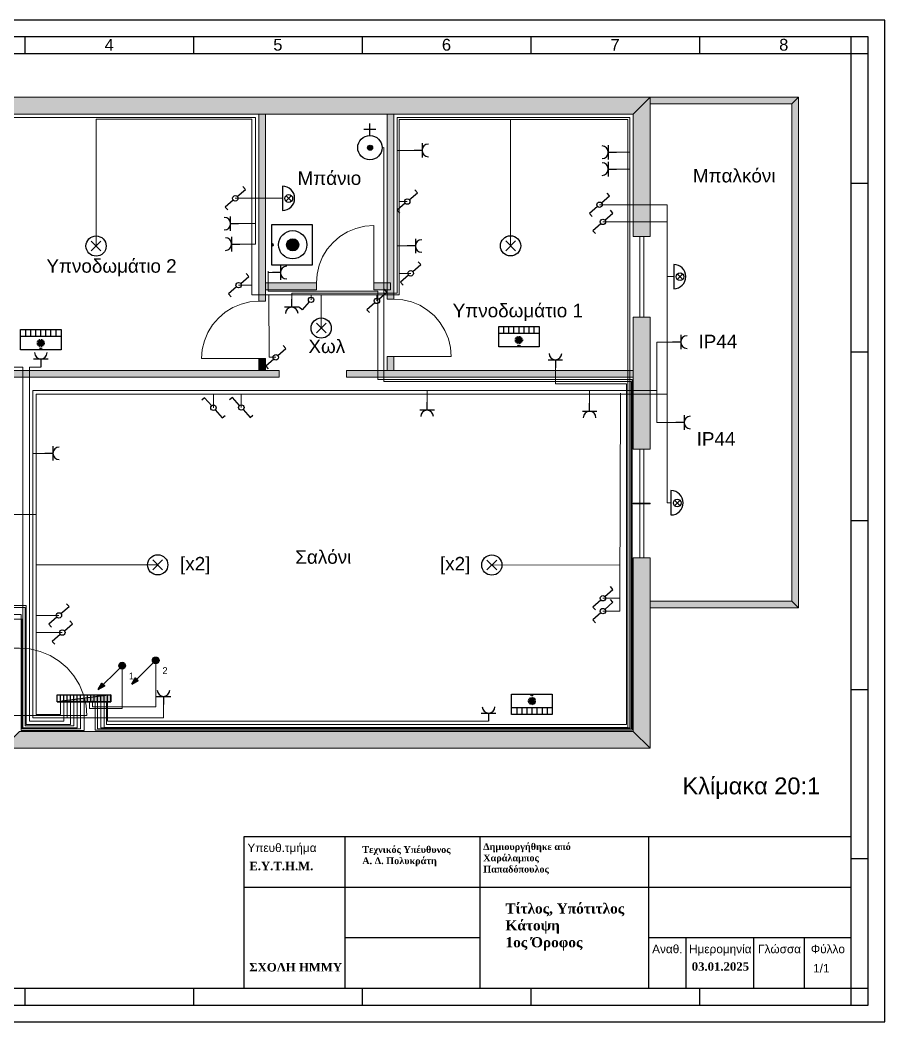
# Paper-space layout 'Κάτοψη-1ος Όροφος' of a CAD drawing. Header units: millimetres. Extents: x 0 to 420, y -1 to 296.
# Drawn here: x 164 to 420.5, y -0.8 to 296.2 of the extents above; entities that cross this region are included whole.
import ezdxf
from ezdxf.enums import TextEntityAlignment as Align

# ---------------------------------------------------------------- set-up
doc = ezdxf.new("R2010")
doc.units = ezdxf.units.MM
for name, color, linetype in [('__TS__CableLine', 7, 'Continuous'), ('__TS__Door', 7, 'Continuous'), ('__TS__eSymbol', 7, 'Continuous'), ('__TS__Room', 7, 'Continuous'), ('__TS__Text', 7, 'Continuous'), ('__TS__Wall', 7, 'Continuous')]:
    doc.layers.add(name, color=color, linetype=linetype)
doc.layers.add('NoPrint', color=7, linetype='Continuous', plot=False)
doc.styles.add('BlockTitle', font='timesbd.ttf', dxfattribs={"height": 2.5})
doc.styles.get("Standard").update_dxf_attribs({"font": 'arial.ttf'})

psp = doc.layouts.new('Κάτοψη-1ος Όροφος')

# ---------------------------------------------------------------- hatches: boundary and pattern name
at = {"layer": '__TS__eSymbol', "true_color": 0x7f00ff, "transparency": 33554687}
h = psp.add_hatch(color=190, dxfattribs=at)
edge = h.paths.add_edge_path()
edge.add_arc((267.78, 258.29), 0.753, 360, 540)
edge.add_arc((267.78, 258.29), 0.753, 180, 360)
at = {"layer": '__TS__eSymbol', "linetype": 'Continuous', "true_color": 0xf8e38c, "transparency": 33554687}
h = psp.add_hatch(color=41, dxfattribs=at)
edge = h.paths.add_edge_path()
edge.add_arc((244.86, 229.54), 1.8, 270, 450)
edge.add_arc((244.86, 229.54), 1.8, 90, 270)
at = {"layer": '__TS__eSymbol', "linetype": 'Continuous', "transparency": 33554687}
h = psp.add_hatch(color=7, dxfattribs=at)
edge = h.paths.add_edge_path()
edge.add_arc((204.23, 106.35), 0.793, 0, 180)
edge.add_arc((204.23, 106.35), 0.793, 180, 360)
h = psp.add_hatch(color=7, dxfattribs=at)
edge = h.paths.add_edge_path()
edge.add_arc((194.27, 104.77), 0.793, 0, 180)
edge.add_arc((194.27, 104.77), 0.793, 180, 360)
for points in [[(197.15, 99.29), (199.08, 100.33), (198.22, 101.21)], [(187.19, 97.71), (189.12, 98.75), (188.26, 99.63)]]:
    psp.add_hatch(color=7, dxfattribs=at).paths.add_polyline_path(points)
at = {"layer": '__TS__eSymbol', "transparency": 33554687}
psp.add_hatch(color=7, dxfattribs=at).paths.add_polyline_path([(174.98, 94.09), (190.98, 94.09), (190.98, 96.09)])
at = {"layer": '__TS__Wall', "lineweight": 0, "true_color": 0xd3d3d3, "transparency": 33554687}
for points in [[(350.83, 273.3), (345.83, 268.3), (50.08, 268.3), (48.08, 273.3)], [(350.83, 273.3), (345.83, 268.3), (345.83, 231.99), (350.83, 231.99)], [(394.83, 273.3), (392.83, 271.3), (350.83, 271.3), (350.83, 273.3)], [(394.83, 121.9), (392.83, 123.9), (392.83, 271.3), (394.83, 273.3)], [(236.83, 268.3), (234.83, 268.3), (234.83, 212.79), (236.83, 212.79)], [(272.83, 213.45), (274.83, 213.45), (274.83, 268.3), (272.83, 268.3)], [(236.83, 218.22), (236.83, 216.22), (251.86, 216.22), (251.86, 218.22)], [(268.86, 218.22), (268.86, 216.22), (273.83, 216.22), (273.83, 218.22)], [(350.83, 208.12), (345.83, 208.12), (345.83, 168.92), (350.83, 168.92)], [(272.83, 192.3), (274.83, 192.3), (274.83, 196.45), (272.83, 196.45)], [(236.83, 195.79), (234.83, 195.79), (234.83, 192.3), (236.83, 192.3)], [(148.83, 190.3), (148.83, 192.3), (240.83, 192.3), (240.83, 190.3)], [(260.83, 190.3), (260.83, 192.3), (345.83, 192.3), (345.83, 190.3)], [(350.83, 152.92), (345.83, 152.92), (345.83, 152.73), (350.83, 152.73)], [(350.83, 136.73), (345.83, 136.73), (345.83, 85.3), (350.83, 80.3)], [(350.83, 121.9), (350.83, 123.9), (392.83, 123.9), (394.83, 121.9)], [(158.83, 80.3), (163.83, 85.3), (345.83, 85.3), (350.83, 80.3)]]:
    psp.add_hatch(color=254, dxfattribs=at).paths.add_polyline_path(points)

# ---------------------------------------------------------------- linework, layer by layer
for p, q in [((415.45, 291.16), (15.45, 291.16)), ((165.45, 291.16), (165.45, 286.16)), ((215.45, 291.16), (215.45, 286.16)), ((265.45, 291.16), (265.45, 286.16)), ((315.45, 291.16), (315.45, 286.16)), ((365.45, 291.16), (365.45, 286.16)), ((410.45, 4.16), (410.45, 291.16)), ((415.45, 4.16), (415.45, 291.16)), ((415.45, 286.16), (15.45, 286.16)), ((415.45, 247.66), (410.45, 247.66)), ((415.45, 197.66), (410.45, 197.66)), ((415.45, 147.66), (410.45, 147.66)), ((415.45, 97.66), (410.45, 97.66)), ((230.45, 54.16), (410.45, 54.16)), ((230.45, 9.16), (230.45, 54.16)), ((260.45, 9.16), (260.45, 54.16)), ((300.45, 9.16), (300.45, 54.16)), ((350.45, 9.16), (350.45, 54.16)), ((410.45, 47.66), (415.45, 47.66)), ((230.45, 39.16), (410.45, 39.16)), ((260.45, 24.16), (300.45, 24.16)), ((350.45, 24.16), (410.45, 24.16)), ((361.45, 24.16), (361.45, 9.16)), ((381.45, 24.16), (381.45, 9.16)), ((396.45, 24.16), (396.45, 9.16)), ((15.45, 9.16), (415.45, 9.16)), ((165.45, 9.16), (165.45, 4.16)), ((215.45, 9.16), (215.45, 4.16)), ((265.45, 9.16), (265.45, 4.16)), ((315.45, 9.16), (315.45, 4.16)), ((365.45, 9.16), (365.45, 4.16)), ((15.45, 4.16), (415.45, 4.16))]:
    psp.add_line(p, q)
for p in [(350.45, 39.16), (350.45, 39.16), (350.45, 24.16), (350.45, 24.16)]:
    psp.add_point(p)
at = {"layer": '__TS__CableLine', "color": 100, "linetype": 'Continuous', "lineweight": 0, "true_color": 0x00ff48, "transparency": 33554687}
for points in [[(180.98, 94.09), (180.98, 86.3), (164.83, 86.3), (164.83, 189.3), (164.83, 193.22), (164.19, 193.3), (149.83, 193.3), (149.83, 267.3), (233.83, 267.3), (233.83, 229.76), (229.15, 229.76)], [(228.83, 235.8), (233.83, 235.8)]]:
    psp.add_lwpolyline(points, dxfattribs=at)
at = {"layer": '__TS__CableLine', "color": 150, "linetype": 'Continuous', "lineweight": 0, "true_color": 0x008cff, "transparency": 33554687}
for points in [[(187.98, 94.09), (187.98, 86.3), (344.83, 86.3), (344.83, 193.3), (344.83, 267.3), (275.83, 267.3), (275.83, 257.52), (280.83, 257.52)], [(340.83, 256.95), (344.83, 256.95)], [(340.83, 251.98), (344.83, 251.98)]]:
    psp.add_lwpolyline(points, dxfattribs=at)
at = {"layer": '__TS__CableLine', "color": 7, "linetype": 'Continuous', "lineweight": 0, "transparency": 33554687}
for points in [[(186.55, 229.17), (186.55, 266.76)], [(188.98, 94.09), (188.98, 86.49), (344.18, 86.49), (344.18, 266.66), (276.37, 266.66), (276.37, 214.7), (238.88, 214.7), (232.78, 214.7), (232.78, 266.74), (186.55, 266.74)], [(309.46, 229.22), (309.46, 266.66)], [(227.83, 243.31), (232.78, 243.31)], [(241.83, 243.31), (232.78, 243.31)], [(278.83, 242.36), (276.37, 242.36)], [(279.83, 221.07), (276.37, 221.07)], [(228.83, 217.57), (232.78, 217.57)], [(237.77, 214.7), (237.83, 196.18), (239.83, 196.18)], [(250.29, 213.22), (250.29, 214.7)], [(253.3, 204.86), (253.3, 214.7)], [(269.83, 212.9), (269.83, 214.7)], [(182.98, 94.09), (182.98, 85.6), (164.34, 85.6), (164.34, 119.9), (99.7, 119.9), (99.64, 121.3)], [(194.3, 104.62), (194.29, 92.04), (184.59, 92.03), (184.59, 94.28)], [(204.23, 106.35), (204.31, 92.59), (185.46, 92.58), (185.46, 94.31)]]:
    psp.add_lwpolyline(points, dxfattribs=at)
at = {"layer": '__TS__CableLine', "color": 190, "linetype": 'Continuous', "lineweight": 0, "true_color": 0x7f00ff, "transparency": 33554687}
psp.add_lwpolyline([(186.98, 94.09), (186.98, 86.08), (345.23, 86.08), (345.23, 188.97), (271.92, 188.97), (271.92, 258.33), (271.32, 258.28)], dxfattribs=at)
at = {"layer": '__TS__CableLine', "color": 150, "linetype": 'Continuous', "lineweight": 0, "true_color": 0x0099ff, "transparency": 33554687}
for points in [[(275.83, 257.52), (275.83, 229.22), (278.83, 229.18)], [(275.83, 229.18), (275.83, 215.24), (271.83, 215.22), (244.58, 215.22), (244.58, 213.4)]]:
    psp.add_lwpolyline(points, dxfattribs=at)
at = {"layer": '__TS__CableLine', "color": 42, "linetype": 'Continuous', "lineweight": 0, "true_color": 0xb59814, "transparency": 33554687}
for points in [[(335.83, 241.41), (355.83, 241.41), (355.83, 236.32)], [(336.83, 236.32), (355.83, 236.32), (355.83, 220.11)], [(175.98, 94.09), (175.98, 90.3), (168.83, 90.3), (168.83, 185.3), (340.83, 185.3), (340.83, 185.3), (340.83, 185.3), (355.83, 185.3), (355.83, 220.11), (357.83, 220.11)], [(221.36, 181.21), (221.36, 185.3)], [(229.62, 181.3), (229.62, 185.3)], [(342.06, 185.52), (341.83, 124.76), (336.83, 124.76)], [(355.83, 185.3), (355.83, 153.05), (357.01, 153.05)], [(153.83, 149.55), (168.83, 149.55)], [(204.83, 134.66), (168.83, 134.66)], [(303.89, 134.62), (341.87, 134.61)], [(341.83, 124.76), (341.83, 120.94), (336.83, 120.94)], [(175.55, 119.67), (168.83, 119.67)], [(176.55, 114.59), (168.83, 114.59)]]:
    psp.add_lwpolyline(points, dxfattribs=at)
at = {"layer": '__TS__CableLine', "color": 41, "linetype": 'Continuous', "lineweight": 0, "true_color": 0xf8e38c, "transparency": 33554687}
for points in [[(186.26, 94.07), (186.26, 85.68), (345.54, 85.68), (345.54, 189.56), (270.05, 189.56), (270.05, 215.83), (237.57, 215.83), (237.57, 221.71)], [(238.83, 221.3), (237.57, 221.3)], [(179.98, 94.09), (179.98, 86.98), (165.52, 86.98), (165.52, 121.99), (114.59, 121.99), (114.56, 124.8)]]:
    psp.add_lwpolyline(points, dxfattribs=at)
at = {"layer": '__TS__CableLine', "color": 21, "linetype": 'Continuous', "lineweight": 0, "true_color": 0xf29f6f, "transparency": 33554687}
for points in [[(352.83, 186.3), (352.83, 200.7), (357.49, 200.7)], [(177.98, 94.09), (177.98, 89.3), (167.83, 89.3), (167.83, 186.3), (332.88, 186.3), (332.88, 182.54)], [(284.68, 182.91), (284.68, 186.3)], [(332.88, 186.3), (352.83, 186.3), (352.83, 176.86), (358.48, 176.86)], [(171.36, 167.71), (167.83, 167.71)], [(206.54, 93.28), (206.54, 89.31)], [(177.98, 89.3), (206.54, 89.3)]]:
    psp.add_lwpolyline(points, dxfattribs=at)
at = {"layer": '__TS__CableLine', "color": 1, "linetype": 'Continuous', "lineweight": 0, "true_color": 0xff0000, "transparency": 33554687}
for points in [[(176.98, 94.09), (176.98, 88.3), (166.83, 88.3), (166.83, 187.3), (166.83, 193.3), (170.19, 193.3), (170.19, 195.3)], [(189.65, 94.09), (189.65, 87.3), (343.83, 87.3), (343.83, 188.3), (322.75, 188.3), (322.74, 193.06)], [(189.98, 94.09), (189.98, 88.3), (302.89, 88.3)]]:
    psp.add_lwpolyline(points, dxfattribs=at)
at = {"layer": '__TS__CableLine', "color": 190, "linetype": 'Continuous', "lineweight": 0, "true_color": 0x7700ff, "transparency": 33554687}
psp.add_lwpolyline([(181.98, 94.09), (181.98, 86.07), (164.68, 86.07), (164.68, 118.54), (79.61, 118.54), (79.61, 189.7), (128.36, 189.7), (128.36, 184.28)], dxfattribs=at)
at = {"layer": '__TS__CableLine', "color": 185, "linetype": 'Continuous', "lineweight": 0, "true_color": 0x663398, "transparency": 33554687}
psp.add_lwpolyline([(178.98, 94.09), (178.98, 87.3), (165.83, 87.3), (165.83, 122.62), (160.83, 122.62), (133.3, 122.63), (133.3, 122.63)], dxfattribs=at)
at = {"layer": '__TS__Door', "color": 7, "lineweight": 0, "transparency": 33554687}
for p, q in [((350.83, 231.99), (345.83, 231.99)), ((350.83, 208.12), (345.83, 208.12)), ((350.83, 168.92), (345.83, 168.92)), ((350.83, 152.92), (345.83, 152.92)), ((350.83, 152.73), (345.83, 152.73)), ((350.83, 136.73), (345.83, 136.73))]:
    psp.add_line(p, q, dxfattribs=at)
for points in [[(251.86, 216.22), (251.86, 218.22), (251.86, 218.22), (252.07, 220.87), (252.69, 223.47), (253.71, 225.93), (255.11, 228.21), (256.84, 230.24), (258.87, 231.97), (261.14, 233.36), (263.61, 234.38), (266.2, 235.01), (268.86, 235.22), (268.86, 218.22), (268.86, 216.22)], [(348.93, 231.99), (348.93, 208.12), (347.73, 208.12), (347.73, 231.99)], [(236.83, 212.79), (234.83, 212.79), (234.83, 212.79), (232.17, 212.58), (229.58, 211.95), (227.11, 210.93), (224.84, 209.54), (222.81, 207.81), (221.08, 205.78), (219.68, 203.5), (218.66, 201.04), (218.04, 198.45), (217.83, 195.79), (234.83, 195.79), (236.83, 195.79)], [(272.83, 196.45), (274.83, 196.45), (291.83, 196.45), (291.62, 199.11), (291, 201.7), (289.98, 204.17), (288.59, 206.44), (286.85, 208.47), (284.82, 210.2), (282.55, 211.6), (280.09, 212.62), (277.49, 213.24), (274.83, 213.45), (274.83, 213.45), (272.83, 213.45)], [(348.93, 168.92), (348.93, 152.92), (347.73, 152.92), (347.73, 168.92)], [(348.93, 152.73), (348.93, 136.73), (347.73, 136.73), (347.73, 152.73)], [(158.83, 89.97), (163.83, 89.97), (183.83, 89.97), (183.59, 93.1), (182.85, 96.15), (181.65, 99.05), (180.01, 101.73), (177.97, 104.11), (175.59, 106.15), (172.91, 107.79), (170.01, 108.99), (166.96, 109.72), (163.83, 109.97), (163.83, 109.97), (158.83, 109.97)]]:
    psp.add_lwpolyline(points, dxfattribs=at)
at = {"layer": '__TS__eSymbol', "color": 190, "linetype": 'Continuous', "true_color": 0x7f00ff}
for p, q in [((267.74, 261.93, 60), (267.74, 265.53, 60)), ((269.54, 263.73, 60), (265.94, 263.73, 60))]:
    psp.add_line(p, q, dxfattribs=at)
at = {"layer": '__TS__eSymbol', "color": 150, "linetype": 'Continuous', "true_color": 0x0099ff}
for p, q in [((283.22, 259.69, 60), (283.22, 255.37, 60)), ((281.22, 231.35, 60), (281.22, 227.03, 60)), ((246.75, 211.01, 60), (242.44, 211.01, 60))]:
    psp.add_line(p, q, dxfattribs=at)
at = {"layer": '__TS__eSymbol', "color": 150, "linetype": 'Continuous', "true_color": 0x008cff}
for p, q in [((338.44, 254.78, 60), (338.44, 259.1, 60)), ((338.44, 249.81, 60), (338.44, 254.13, 60))]:
    psp.add_line(p, q, dxfattribs=at)
at = {"layer": '__TS__eSymbol', "color": 150, "true_color": 0x0099ff}
for p, q in [((283.22, 257.52, 60), (280.83, 257.52, 60)), ((281.22, 229.18, 60), (278.83, 229.18, 60)), ((244.58, 211.01, 60), (244.58, 213.4, 60))]:
    psp.add_line(p, q, dxfattribs=at)
at = {"layer": '__TS__eSymbol', "color": 150, "true_color": 0x008cff}
for p, q in [((338.44, 256.95, 60), (340.83, 256.95, 60)), ((338.44, 251.98, 60), (340.83, 251.98, 60))]:
    psp.add_line(p, q, dxfattribs=at)
at = {"layer": '__TS__eSymbol', "color": 7}
for p, q in [((230.81, 245.92, 60), (230.06, 246.78, 60)), ((228.43, 243.84, 60), (230.81, 245.92, 60)), ((279.43, 242.89, 60), (281.81, 244.97, 60)), ((281.81, 244.97, 60), (281.06, 245.82, 60)), ((227.23, 242.79, 60), (224.85, 240.7, 60)), ((224.85, 240.7, 60), (225.6, 239.85, 60)), ((278.23, 241.83, 60), (275.85, 239.75, 60)), ((275.85, 239.75, 60), (276.6, 238.9, 60)), ((280.43, 221.59, 60), (282.81, 223.68, 60)), ((282.81, 223.68, 60), (282.06, 224.53, 60)), ((229.43, 218.1, 60), (231.81, 220.18, 60)), ((231.81, 220.18, 60), (231.06, 221.03, 60)), ((279.23, 220.54, 60), (276.85, 218.46, 60)), ((228.23, 217.04, 60), (225.85, 214.96, 60)), ((276.85, 218.46, 60), (277.6, 217.6, 60)), ((225.85, 214.96, 60), (226.6, 214.11, 60)), ((270.43, 213.43, 60), (272.81, 215.51, 60)), ((272.81, 215.51, 60), (272.06, 216.36, 60)), ((247.68, 210.24, 60), (246.83, 210.98, 60)), ((249.76, 212.61, 60), (247.68, 210.24, 60)), ((269.23, 212.37, 60), (266.85, 210.29, 60)), ((266.85, 210.29, 60), (267.6, 209.44, 60)), ((242.81, 198.79, 60), (242.06, 199.64, 60)), ((240.43, 196.71, 60), (242.81, 198.79, 60)), ((239.23, 195.65, 60), (236.85, 193.57, 60)), ((236.85, 193.57, 60), (237.6, 192.72, 60)), ((175.98, 94.09, 60), (175.98, 96.09, 60)), ((176.98, 94.09, 60), (176.98, 96.09, 60)), ((177.98, 94.09, 60), (177.98, 96.09, 60)), ((178.98, 94.09, 60), (178.98, 96.09, 60)), ((179.98, 94.09, 60), (179.98, 96.09, 60)), ((180.98, 94.09, 60), (180.98, 96.09, 60)), ((181.98, 94.09, 60), (181.98, 96.09, 60)), ((182.98, 94.09, 60), (182.98, 96.09, 60)), ((183.98, 94.09, 60), (183.98, 96.09, 60)), ((184.98, 94.09, 60), (184.98, 96.09, 60)), ((185.98, 94.09, 60), (185.98, 96.09, 60)), ((186.98, 94.09, 60), (186.98, 96.09, 60)), ((187.98, 94.09, 60), (187.98, 96.09, 60)), ((188.98, 94.09, 60), (188.98, 96.09, 60)), ((189.98, 94.09, 60), (189.98, 96.09, 60))]:
    psp.add_line(p, q, dxfattribs=at)
at = {"layer": '__TS__eSymbol', "color": 7, "lineweight": -3}
for p, q in [((241.83, 246.91, 60), (241.83, 239.71, 60)), ((243.06, 242.64, 60), (244.32, 243.9, 60)), ((243.06, 243.9, 60), (244.32, 242.64, 60)), ((185.11, 230.61, 60), (187.99, 227.73, 60)), ((185.11, 227.73, 60), (187.99, 230.61, 60)), ((308.01, 230.66, 60), (310.89, 227.78, 60)), ((308.01, 227.78, 60), (310.89, 230.66, 60)), ((251.86, 206.29, 60), (254.74, 203.41, 60)), ((251.86, 203.41, 60), (254.74, 206.29, 60))]:
    psp.add_line(p, q, dxfattribs=at)
at = {"layer": '__TS__eSymbol', "color": 42, "true_color": 0xb59814}
for p, q in [((336.43, 241.93, 60), (338.81, 244.02, 60)), ((338.81, 244.02, 60), (338.06, 244.87, 60)), ((335.23, 240.88, 60), (332.85, 238.8, 60)), ((332.85, 238.8, 60), (333.6, 237.95, 60)), ((337.43, 236.85, 60), (339.81, 238.93, 60)), ((339.81, 238.93, 60), (339.06, 239.78, 60)), ((336.23, 235.79, 60), (333.85, 233.71, 60)), ((333.85, 233.71, 60), (334.6, 232.86, 60)), ((218.75, 184.19, 60), (217.9, 183.45, 60)), ((220.83, 181.82, 60), (218.75, 184.19, 60)), ((227.01, 184.28, 60), (226.16, 183.53, 60)), ((229.1, 181.9, 60), (227.01, 184.28, 60)), ((221.89, 180.61, 60), (223.97, 178.24, 60)), ((223.97, 178.24, 60), (224.82, 178.98, 60)), ((230.15, 180.7, 60), (232.23, 178.32, 60)), ((232.23, 178.32, 60), (233.08, 179.07, 60)), ((339.81, 127.37, 60), (339.06, 128.22, 60)), ((337.43, 125.29, 60), (339.81, 127.37, 60)), ((176.15, 120.2, 60), (178.53, 122.28, 60)), ((178.53, 122.28, 60), (177.79, 123.13, 60)), ((336.23, 124.23, 60), (333.85, 122.15, 60)), ((333.85, 122.15, 60), (334.6, 121.3, 60)), ((337.43, 121.47, 60), (339.81, 123.55, 60)), ((339.81, 123.55, 60), (339.06, 124.41, 60)), ((174.95, 119.15, 60), (172.57, 117.06, 60)), ((336.23, 120.42, 60), (333.85, 118.33, 60)), ((172.57, 117.06, 60), (173.32, 116.21, 60)), ((177.15, 115.11, 60), (179.53, 117.2, 60)), ((179.53, 117.2, 60), (178.79, 118.05, 60)), ((333.85, 118.33, 60), (334.6, 117.48, 60)), ((175.95, 114.06, 60), (173.57, 111.98, 60)), ((173.57, 111.98, 60), (174.32, 111.13, 60))]:
    psp.add_line(p, q, dxfattribs=at)
at = {"layer": '__TS__eSymbol', "color": 100, "linetype": 'Continuous', "true_color": 0x00ff48}
for p, q in [((226.44, 233.63, 60), (226.44, 237.95, 60)), ((226.76, 227.59, 60), (226.76, 231.91, 60))]:
    psp.add_line(p, q, dxfattribs=at)
at = {"layer": '__TS__eSymbol', "color": 100, "true_color": 0x00ff48}
for p, q in [((226.44, 235.8, 60), (228.83, 235.8, 60)), ((226.76, 229.76, 60), (229.15, 229.76, 60))]:
    psp.add_line(p, q, dxfattribs=at)
at = {"layer": '__TS__eSymbol', "color": 41, "linetype": 'Continuous', "true_color": 0xf8e38c}
for p, q in [((238.66, 229.54, 60), (239.06, 229.94, 60)), ((238.66, 229.54, 60), (239.06, 229.14, 60)), ((238.66, 229.54, 60), (239.26, 229.54, 60)), ((241.22, 223.47, 60), (241.22, 219.15, 60))]:
    psp.add_line(p, q, dxfattribs=at)
at = {"layer": '__TS__eSymbol', "color": 42, "lineweight": -3, "true_color": 0xb59814}
for p, q in [((357.83, 223.71, 60), (357.83, 216.51, 60)), ((359.06, 219.44, 60), (360.32, 220.69, 60)), ((359.06, 220.69, 60), (360.32, 219.44, 60)), ((357.01, 156.65, 60), (357.01, 149.45, 60)), ((358.24, 152.37, 60), (359.5, 153.63, 60)), ((358.24, 153.63, 60), (359.5, 152.37, 60)), ((203.39, 133.22, 60), (206.27, 136.1, 60)), ((203.39, 136.1, 60), (206.27, 133.22, 60)), ((302.45, 133.17, 60), (305.33, 136.05, 60)), ((302.45, 136.05, 60), (305.33, 133.17, 60))]:
    psp.add_line(p, q, dxfattribs=at)
at = {"layer": '__TS__eSymbol', "color": 41, "true_color": 0xf8e38c}
psp.add_line((241.22, 221.3, 60), (238.83, 221.3, 60), dxfattribs=at)
at = {"layer": '__TS__eSymbol', "color": 1, "linetype": 'Continuous', "true_color": 0xff0000}
for p, q in [((307.44, 203.31, 60), (307.44, 205.31, 60)), ((308.94, 203.31, 60), (308.94, 205.31, 60)), ((310.44, 203.31, 60), (310.44, 205.31, 60)), ((311.95, 203.31, 60), (311.95, 205.31, 60)), ((313.45, 203.31, 60), (313.45, 205.31, 60)), ((314.95, 203.31, 60), (314.95, 205.31, 60)), ((316.45, 203.31, 60), (316.45, 205.31, 60)), ((164.19, 202.4, 60), (176.19, 202.4, 60)), ((165.68, 202.4, 60), (165.68, 204.4, 60)), ((167.18, 202.4, 60), (167.18, 204.4, 60)), ((168.68, 202.4, 60), (168.68, 204.4, 60)), ((170.19, 202.4, 60), (170.19, 204.4, 60)), ((171.69, 202.4, 60), (171.69, 204.4, 60)), ((173.19, 202.4, 60), (173.19, 204.4, 60)), ((174.69, 202.4, 60), (174.69, 204.4, 60)), ((305.95, 203.31, 60), (317.95, 203.31, 60)), ((312.69, 200.37, 60), (311.2, 202.25, 60)), ((311.2, 200.37, 60), (312.69, 202.25, 60)), ((312.21, 200.14, 60), (311.68, 202.48, 60)), ((311.68, 200.14, 60), (312.21, 202.48, 60)), ((171.39, 200.4, 60), (168.99, 200.4, 60)), ((168.99, 200.4, 60), (171.39, 200.4, 60)), ((171.27, 199.88, 60), (169.11, 200.92, 60)), ((169.11, 199.88, 60), (171.27, 200.92, 60)), ((169.44, 199.46, 60), (170.94, 201.34, 60)), ((170.94, 199.46, 60), (169.44, 201.34, 60)), ((170.45, 199.23, 60), (169.92, 201.57, 60)), ((169.92, 199.23, 60), (170.45, 201.57, 60)), ((170.19, 198.4, 60), (170.19, 199, 60)), ((313.15, 201.31, 60), (310.75, 201.31, 60)), ((310.75, 201.31, 60), (313.15, 201.31, 60)), ((313.03, 200.79, 60), (310.86, 201.83, 60)), ((310.86, 200.79, 60), (313.03, 201.83, 60)), ((311.95, 199.31, 60), (311.55, 199.71, 60)), ((311.95, 199.31, 60), (311.95, 199.91, 60)), ((311.95, 199.31, 60), (312.35, 199.71, 60)), ((170.19, 198.4, 60), (169.79, 198.8, 60)), ((170.19, 198.4, 60), (170.59, 198.8, 60)), ((316.51, 95.24, 60), (315.01, 93.36, 60)), ((315.01, 95.24, 60), (316.51, 93.36, 60)), ((315.76, 96.3, 60), (315.36, 95.9, 60)), ((316.03, 95.47, 60), (315.49, 93.13, 60)), ((315.49, 95.47, 60), (316.03, 93.13, 60)), ((315.76, 96.3, 60), (315.76, 95.7, 60)), ((315.76, 96.3, 60), (316.16, 95.9, 60)), ((321.76, 92.3, 60), (309.76, 92.3, 60)), ((311.26, 92.3, 60), (311.26, 90.3, 60)), ((312.76, 92.3, 60), (312.76, 90.3, 60)), ((314.26, 92.3, 60), (314.26, 90.3, 60)), ((316.96, 94.3, 60), (314.56, 94.3, 60)), ((314.56, 94.3, 60), (316.96, 94.3, 60)), ((316.84, 94.82, 60), (314.68, 93.78, 60)), ((314.68, 94.82, 60), (316.84, 93.78, 60)), ((315.76, 92.3, 60), (315.76, 90.3, 60)), ((317.27, 92.3, 60), (317.27, 90.3, 60)), ((318.77, 92.3, 60), (318.77, 90.3, 60)), ((320.27, 92.3, 60), (320.27, 90.3, 60))]:
    psp.add_line(p, q, dxfattribs=at)
at = {"layer": '__TS__eSymbol', "color": 21, "linetype": 'Continuous', "true_color": 0xf29f6f}
for p, q in [((359.89, 202.87, 60), (359.89, 198.55, 60)), ((286.85, 180.52, 60), (282.53, 180.52, 60)), ((335.06, 180.15, 60), (330.74, 180.15, 60)), ((360.87, 179.03, 60), (360.87, 174.71, 60)), ((173.75, 169.88, 60), (173.75, 165.56, 60)), ((204.37, 95.67, 60), (208.69, 95.67, 60))]:
    psp.add_line(p, q, dxfattribs=at)
at = {"layer": '__TS__eSymbol', "color": 21, "true_color": 0xf29f6f}
for p, q in [((359.89, 200.7, 60), (357.49, 200.7, 60)), ((284.68, 180.52, 60), (284.68, 182.91, 60)), ((332.88, 180.15, 60), (332.88, 182.54, 60)), ((360.87, 176.86, 60), (358.48, 176.86, 60)), ((173.75, 167.71, 60), (171.36, 167.71, 60)), ((206.54, 95.67, 60), (206.54, 93.28, 60))]:
    psp.add_line(p, q, dxfattribs=at)
at = {"layer": '__TS__eSymbol', "color": 1, "linetype": 'Continuous', "true_color": 0xff0015}
for p, q in [((168.01, 195.68, 60), (172.33, 195.68, 60)), ((320.56, 195.44, 60), (324.88, 195.44, 60)), ((300.77, 90.73, 60), (305.09, 90.73, 60))]:
    psp.add_line(p, q, dxfattribs=at)
at = {"layer": '__TS__eSymbol', "color": 1, "true_color": 0xff0015}
for p, q in [((170.18, 195.68, 60), (170.18, 193.29, 60)), ((322.73, 195.44, 60), (322.73, 193.05, 60)), ((302.94, 90.73, 60), (302.94, 88.34, 60))]:
    psp.add_line(p, q, dxfattribs=at)
at = {"layer": '__TS__eSymbol', "color": 7, "linetype": 'Continuous'}
for p, q in [((187.2, 97.7, 60), (193.57, 104.06, 60)), ((197.16, 99.28, 60), (203.53, 105.65, 60))]:
    psp.add_line(p, q, dxfattribs=at)
at = {"layer": '__TS__eSymbol', "color": 41, "linetype": 'Continuous', "true_color": 0xf8e38c, "elevation": 60}
psp.add_lwpolyline([(250.66, 235.54), (250.66, 223.54), (238.66, 223.54), (238.66, 235.54)], close=True, dxfattribs=at)
at = {"layer": '__TS__eSymbol', "color": 1, "linetype": 'Continuous', "true_color": 0xff0000, "elevation": 60}
for points in [[(305.95, 205.31), (317.95, 205.31), (317.95, 199.31), (305.95, 199.31)], [(164.19, 204.4), (176.19, 204.4), (176.19, 198.4), (164.19, 198.4)], [(321.76, 90.3), (309.76, 90.3), (309.76, 96.3), (321.76, 96.3)]]:
    psp.add_lwpolyline(points, close=True, dxfattribs=at)
at = {"layer": '__TS__eSymbol', "color": 7, "linetype": 'Continuous', "elevation": 60}
for points in [[(205.02, 106.35, 1), (203.44, 106.35, 1)], [(195.07, 104.77, 1), (193.48, 104.77, 1)]]:
    psp.add_lwpolyline(points, format="xyb", close=True, dxfattribs=at)
for points in [[(197.15, 99.29), (198.22, 101.21), (199.08, 100.33), (197.15, 99.29)], [(187.19, 97.71), (188.26, 99.63), (189.12, 98.75), (187.19, 97.71)]]:
    psp.add_lwpolyline(points, dxfattribs=at)
for points in [[(197.15, 99.29), (199.08, 100.33), (198.22, 101.21)], [(187.19, 97.71), (189.12, 98.75), (188.26, 99.63)]]:
    psp.add_lwpolyline(points, close=True, dxfattribs=at)
at = {"layer": '__TS__eSymbol', "color": 7, "elevation": 60}
for points in [[(174.98, 94.09), (174.98, 96.09), (190.98, 96.09), (190.98, 94.09)], [(174.98, 94.09), (190.98, 94.09), (190.98, 96.09), (190.98, 96.09)]]:
    psp.add_lwpolyline(points, close=True, dxfattribs=at)
at = {"layer": '__TS__eSymbol', "color": 190, "linetype": 'Continuous', "true_color": 0x7f00ff}
for centre, radius in [((267.74, 258.33, 60), 3.6), ((267.78, 258.29, 60), 0.753)]:
    psp.add_circle(centre, radius, dxfattribs=at)
at = {"layer": '__TS__eSymbol', "color": 7}
for centre in [(227.83, 243.31, 60), (278.83, 242.36, 60), (279.83, 221.07, 60), (228.83, 217.57, 60), (250.29, 213.22, 60), (269.83, 212.9, 60), (239.83, 196.18, 60)]:
    psp.add_circle(centre, 0.8, dxfattribs=at)
at = {"layer": '__TS__eSymbol', "color": 7, "lineweight": -3}
for centre, radius in [((243.69, 243.27, 60), 1.15), ((186.55, 229.17, 60), 3), ((309.45, 229.22, 60), 3), ((253.3, 204.85, 60), 3)]:
    psp.add_circle(centre, radius, dxfattribs=at)
at = {"layer": '__TS__eSymbol', "color": 42, "true_color": 0xb59814}
for centre in [(335.83, 241.41, 60), (336.83, 236.32, 60), (221.36, 181.21, 60), (229.62, 181.3, 60), (336.83, 124.76, 60), (175.55, 119.67, 60), (336.83, 120.94, 60), (176.55, 114.59, 60)]:
    psp.add_circle(centre, 0.8, dxfattribs=at)
at = {"layer": '__TS__eSymbol', "color": 41, "linetype": 'Continuous', "true_color": 0xf8e38c}
for radius in [4.2, 1.8]:
    psp.add_circle((244.86, 229.54, 60), radius, dxfattribs=at)
at = {"layer": '__TS__eSymbol', "color": 42, "lineweight": -3, "true_color": 0xb59814}
for centre, radius in [((359.69, 220.06, 60), 1.15), ((358.87, 153, 60), 1.15), ((204.83, 134.66, 60), 3), ((303.89, 134.61, 60), 3)]:
    psp.add_circle(centre, radius, dxfattribs=at)
at = {"layer": '__TS__eSymbol', "color": 7, "linetype": 'Continuous'}
for centre, radius in [((204.23, 106.35, 60), 0.993), ((204.23, 106.35, 60), 0.793), ((194.27, 104.77, 60), 0.993), ((194.27, 104.77, 60), 0.793)]:
    psp.add_circle(centre, radius, dxfattribs=at)
at = {"layer": '__TS__eSymbol', "color": 150, "true_color": 0x0099ff}
for centre, start, end in [((285.1, 257.52, 60), 90, 270), ((283.1, 229.18, 60), 90, 270), ((244.58, 209.13, 60), 0, 180)]:
    psp.add_arc(centre, 1.87, start, end, dxfattribs=at)
at = {"layer": '__TS__eSymbol', "color": 150, "true_color": 0x008cff}
for centre in [(336.56, 256.95, 60), (336.56, 251.98, 60)]:
    psp.add_arc(centre, 1.87, 270, 90, dxfattribs=at)
at = {"layer": '__TS__eSymbol', "color": 7, "lineweight": -3}
psp.add_arc((241.83, 243.31, 60), 3.6, 270, 90, dxfattribs=at)
at = {"layer": '__TS__eSymbol', "color": 100, "true_color": 0x00ff48}
for centre in [(224.56, 235.8, 60), (224.88, 229.76, 60)]:
    psp.add_arc(centre, 1.87, 270, 90, dxfattribs=at)
at = {"layer": '__TS__eSymbol', "color": 41, "true_color": 0xf8e38c}
psp.add_arc((243.1, 221.3, 60), 1.87, 90, 270, dxfattribs=at)
at = {"layer": '__TS__eSymbol', "color": 42, "lineweight": -3, "true_color": 0xb59814}
for centre in [(357.83, 220.11, 60), (357.01, 153.05, 60)]:
    psp.add_arc(centre, 3.6, 270, 90, dxfattribs=at)
at = {"layer": '__TS__eSymbol', "color": 21, "true_color": 0xf29f6f}
for centre, start, end in [((361.76, 200.7, 60), 90, 270), ((284.68, 178.64, 60), 0, 180), ((332.88, 178.27, 60), 0, 180), ((362.74, 176.86, 60), 90, 270), ((175.63, 167.71, 60), 90, 270), ((206.54, 97.54, 60), 180, 0)]:
    psp.add_arc(centre, 1.87, start, end, dxfattribs=at)
at = {"layer": '__TS__eSymbol', "color": 1, "true_color": 0xff0015}
for centre in [(170.18, 197.56, 60), (322.73, 197.32, 60), (302.94, 92.61, 60)]:
    psp.add_arc(centre, 1.87, 180, 0, dxfattribs=at)
at = {"layer": '__TS__Wall', "color": 7, "lineweight": 0, "transparency": 33554687}
for p, q in [((48.08, 273.3), (350.83, 273.3, 60)), ((350.83, 273.3, 60), (350.83, 273.3)), ((350.83, 273.3), (350.83, 273.3, 60)), ((350.83, 273.3, 60), (394.83, 273.3)), ((350.83, 273.3), (350.83, 273.3, 60)), ((350.83, 273.3), (350.83, 273.3, 60)), ((394.83, 273.3), (394.83, 121.9)), ((392.83, 271.3), (350.83, 271.3)), ((350.83, 271.3, 60), (350.83, 271.3)), ((350.83, 271.3, 60), (350.83, 231.99)), ((392.83, 123.9), (392.83, 271.3)), ((234.83, 268.3, 60), (148.83, 268.3, 60)), ((234.83, 268.3), (234.83, 212.79)), ((234.83, 268.3, 60), (234.83, 268.3)), ((272.83, 268.3, 60), (236.83, 268.3, 60)), ((236.83, 268.3), (236.83, 268.3, 60)), ((236.83, 268.3), (236.83, 218.22, 60)), ((272.83, 218.22), (272.83, 268.3)), ((272.83, 268.3), (272.83, 268.3, 60)), ((345.83, 268.3), (274.83, 268.3, 60)), ((274.83, 213.45), (274.83, 268.3)), ((274.83, 268.3, 60), (274.83, 268.3)), ((345.83, 268.3), (345.83, 231.99)), ((236.83, 218.22), (236.83, 218.22, 60)), ((236.83, 218.22), (251.86, 218.22)), ((268.86, 218.22), (272.83, 218.22)), ((236.83, 216.22, 60), (236.83, 212.79)), ((236.83, 216.22), (251.86, 216.22)), ((236.83, 216.22, 60), (236.83, 216.22)), ((268.86, 216.22), (272.83, 216.22)), ((272.83, 213.45), (272.83, 216.22)), ((345.83, 208.12), (345.83, 192.3, 60)), ((350.83, 208.12), (350.83, 168.92)), ((272.83, 192.3), (272.83, 196.45)), ((274.83, 192.3), (274.83, 196.45)), ((234.83, 195.79), (234.83, 192.3)), ((236.83, 195.79), (236.83, 192.3)), ((148.83, 192.3), (234.83, 192.3, 60)), ((240.83, 190.3), (163.83, 190.3, 60)), ((234.83, 192.3, 60), (234.83, 192.3)), ((236.83, 192.3, 60), (240.83, 192.3)), ((236.83, 192.3), (236.83, 192.3, 60)), ((240.83, 190.3), (240.83, 192.3)), ((260.83, 190.3), (260.83, 192.3)), ((260.83, 192.3), (272.83, 192.3, 60)), ((345.83, 190.3), (260.83, 190.3)), ((272.83, 192.3), (272.83, 192.3, 60)), ((274.83, 192.3, 60), (345.83, 192.3)), ((274.83, 192.3, 60), (274.83, 192.3)), ((345.83, 192.3, 60), (345.83, 192.3)), ((345.83, 190.3, 60), (345.83, 168.92)), ((345.83, 190.3), (345.83, 190.3, 60)), ((345.83, 152.92), (345.83, 152.73)), ((350.83, 152.92), (350.83, 152.73)), ((345.83, 136.73), (345.83, 85.3)), ((350.83, 136.73), (350.83, 123.9, 60)), ((350.83, 123.9, 60), (350.83, 123.9)), ((350.83, 123.9), (392.83, 123.9)), ((350.83, 121.9, 60), (350.83, 80.3)), ((350.83, 121.9), (350.83, 121.9, 60)), ((394.83, 121.9), (350.83, 121.9)), ((163.83, 85.3), (345.83, 85.3)), ((350.83, 80.3), (163.83, 80.3, 60))]:
    psp.add_line(p, q, dxfattribs=at)
at = {"layer": '__TS__Wall', "color": 254, "lineweight": 0, "true_color": 0xd3d3d3, "transparency": 33554687}
for points in [[(350.83, 273.3), (345.83, 268.3), (50.08, 268.3), (48.08, 273.3)], [(350.83, 273.3), (345.83, 268.3), (345.83, 231.99), (350.83, 231.99)], [(394.83, 273.3), (392.83, 271.3), (350.83, 271.3), (350.83, 273.3)], [(394.83, 121.9), (392.83, 123.9), (392.83, 271.3), (394.83, 273.3)], [(236.83, 268.3), (234.83, 268.3), (234.83, 212.79), (236.83, 212.79)], [(272.83, 213.45), (274.83, 213.45), (274.83, 268.3), (272.83, 268.3)], [(236.83, 218.22), (236.83, 216.22), (251.86, 216.22), (251.86, 218.22)], [(268.86, 218.22), (268.86, 216.22), (273.83, 216.22), (273.83, 218.22)], [(350.83, 208.12), (345.83, 208.12), (345.83, 168.92), (350.83, 168.92)], [(272.83, 192.3), (274.83, 192.3), (274.83, 196.45), (272.83, 196.45)], [(236.83, 195.79), (234.83, 195.79), (234.83, 192.3), (236.83, 192.3)], [(148.83, 190.3), (148.83, 192.3), (240.83, 192.3), (240.83, 190.3)], [(260.83, 190.3), (260.83, 192.3), (345.83, 192.3), (345.83, 190.3)], [(350.83, 152.92), (345.83, 152.92), (345.83, 152.73), (350.83, 152.73)], [(350.83, 136.73), (345.83, 136.73), (345.83, 85.3), (350.83, 80.3)], [(350.83, 121.9), (350.83, 123.9), (392.83, 123.9), (394.83, 121.9)], [(158.83, 80.3), (163.83, 85.3), (345.83, 85.3), (350.83, 80.3)]]:
    psp.add_lwpolyline(points, close=True, dxfattribs=at)
at = {"layer": 'NoPrint'}
psp.add_lwpolyline([(0.45, -0.84), (420.45, -0.84), (420.45, 296.16), (0.45, 296.16)], close=True, dxfattribs=at)

# ---------------------------------------------------------------- texts
for s, width, heights, insert, char_height, attachment_point in [('4', 50, [5.65], (190.45, 288.81), 3.5, 5), ('5', 50, [5.65], (240.45, 288.81), 3.5, 5), ('6', 50, [5.65], (290.45, 288.81), 3.5, 5), ('7', 50, [5.65], (340.45, 288.81), 3.5, 5), ('8', 50, [5.65], (390.45, 288.81), 3.5, 5), ('Υπευθ.τμήμα', 29.0295, [0], (231.43, 52.04), 2.5, 1), ('Αναθ.  Ημερομηνία  Γλώσσα   Φύλλο', 59.0295, [0], (351.43, 22.04), 2.5, 1)]:
    psp.add_mtext_dynamic_manual_height_columns(s, width=width, gutter_width=12.5, heights=heights, dxfattribs=dict(insert=insert, char_height=char_height, attachment_point=attachment_point))
at = {"color": 240, "true_color": 0xed1f24, "attachment_point": 1}
for s, width, heights, insert, char_height in [('\\pxt8;{\\fArial|b0|i0|c161|p34;\\C256;\\c0;Κλίμακα 20:1}', 72.3442, [3.21], (360.41, 71.64), 5), ('{\\fArial|b0|i0|c161|p34;\\C256;\\c0;1/1}', 9.6667, [0], (399.16, 16.34), 2.5)]:
    psp.add_mtext_dynamic_manual_height_columns(s, width=width, gutter_width=12.5, heights=heights, dxfattribs=dict(at, insert=insert, char_height=char_height))
at = {"attachment_point": 1, "style": 'BlockTitle'}
for s, insert, char_height, width in [('{\\fTimes New Roman|b1|i0|c161|p18;Τεχνικός Υπέυθυνος ^JΑ. Δ. Πολυκράτη}', (265.48, 51.27), 2, 25.0638), ('{\\fTimes New Roman|b1|i0|c161|p18;Δημιουργήθηκε από^JΧαράλαμπος  Παπαδόπουλος}', (301.34, 52.13), 2, 32.695), ('E.Y.T.H.M.', (231.98, 46.63), 2.5, 23.7015), ('{\\fTimes New Roman|b1|i0|c161|p18;Τίτλος, Υπότιτλος\\PΚάτοψη\\P1ος Όροφος}', (307.95, 34.3), 3, 42.5051), ('ΣΧΟΛΗ ΗΜΜΥ', (231.98, 16.63), 2.5, 28.4706)]:
    psp.add_mtext(s, dxfattribs=dict(at, insert=insert, char_height=char_height, width=width))
at = {"insert": (363.16, 16.85), "char_height": 2.5, "attachment_point": 1, "style": 'BlockTitle'}
psp.add_mtext('03.01.2025', dxfattribs=at)
at = {"layer": '__TS__eSymbol', "color": 7, "transparency": 33554687}
for s, p in [('2', (206.22, 103.31)), ('1', (196.27, 101.73))]:
    psp.add_text(s, height=2, dxfattribs=at).set_placement(p, align=Align.MIDDLE_LEFT)
at = {"layer": '__TS__Room', "color": 7, "transparency": 33554687}
for s, p in [('Μπάνιο', (255.73, 246.09)), ('Μπαλκόνι', (375.75, 246.82)), ('Υπνοδωμάτιο 2', (191.14, 220.06)), ('Υπνοδωμάτιο 1', (311.6, 206.84)), ('Χωλ', (254.96, 196.24)), ('Σαλόνι', (253.93, 133.78))]:
    psp.add_text(s, height=4, dxfattribs=at).set_placement(p, align=Align.BOTTOM_CENTER)
at = {"layer": '__TS__Text', "color": 7, "transparency": 33554687}
for s, p in [('IP44', (365.16, 198.88)), ('IP44', (364.63, 170.01)), ('[x2]', (211.45, 133.01)), ('[x2]', (288.51, 133.01))]:
    psp.add_text(s, height=4, dxfattribs=at).set_placement(p)

doc.saveas('drawing.dxf')
